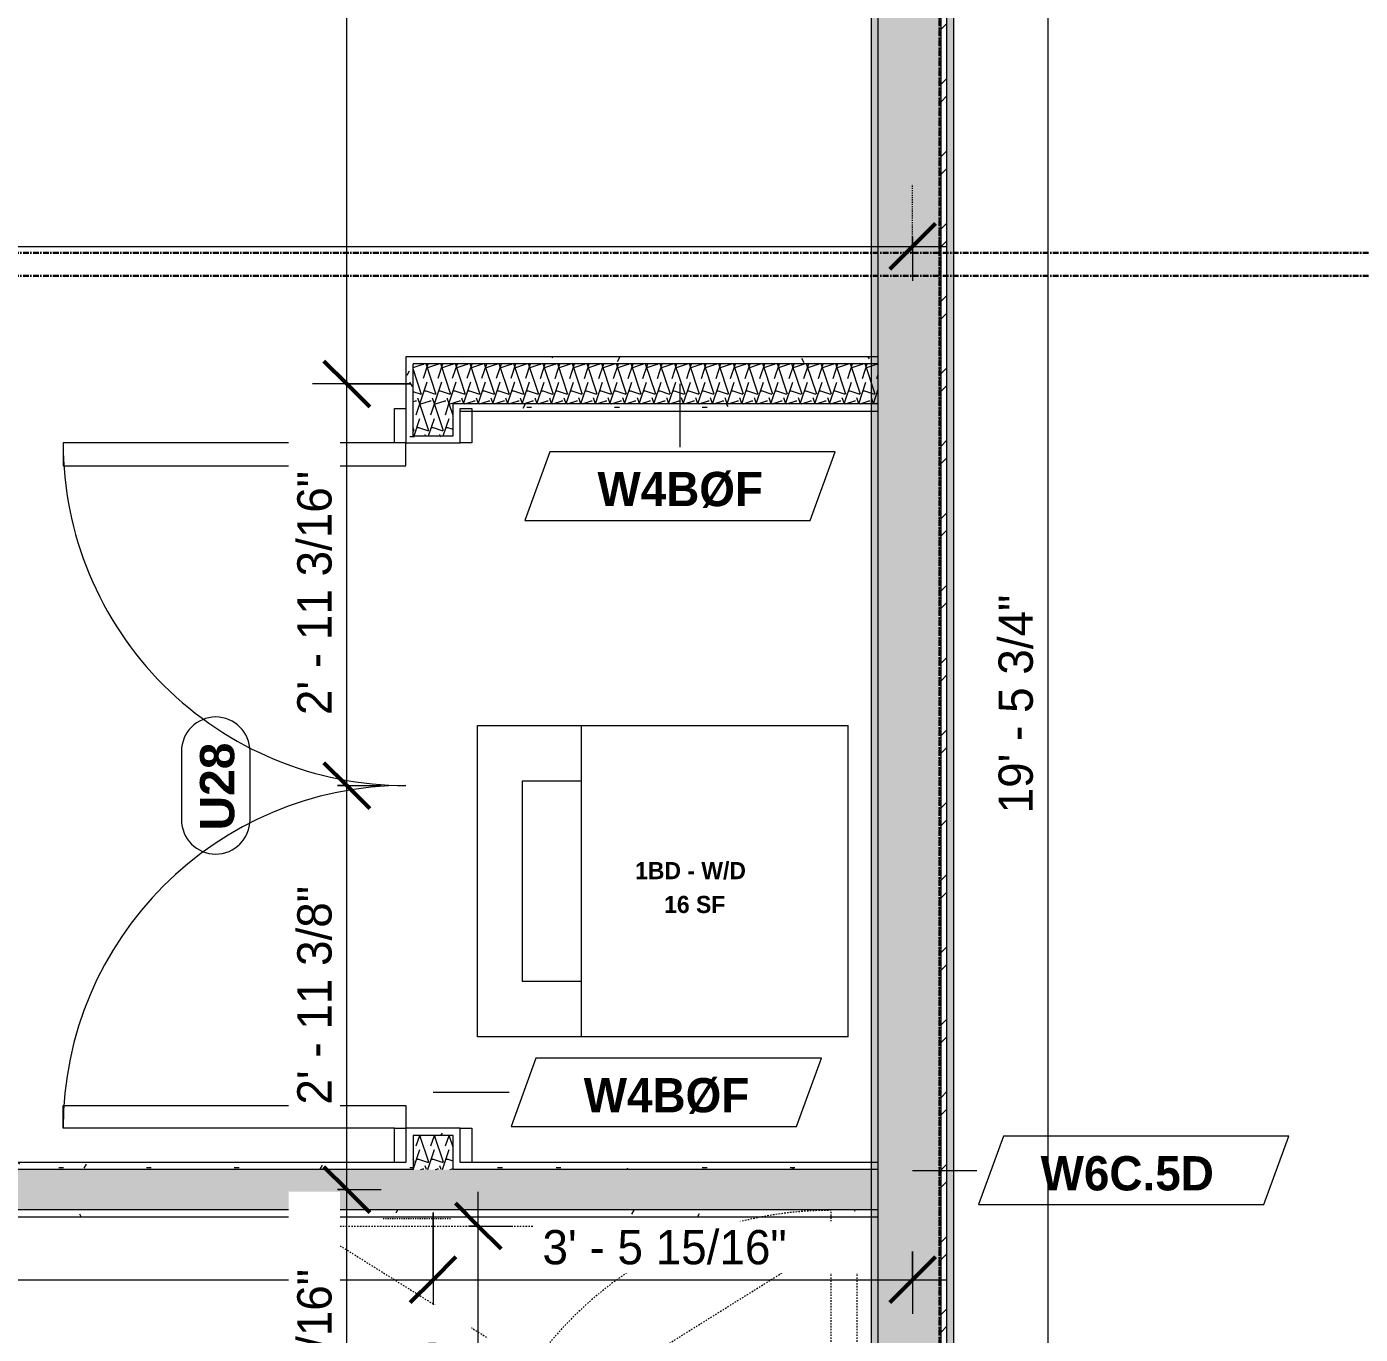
# Model space of a CAD drawing. Header units: inches. Extents: x -4058 to -1781, y 9814 to 12289.
# Drawn here: x -3561.2 to -3444.5, y 11190.5 to 11305 of the extents above; entities that cross this region are included whole.
import ezdxf

# ---------------------------------------------------------------- set-up
doc = ezdxf.new("R2010")
doc.units = ezdxf.units.IN
doc.header["$MEASUREMENT"] = 0
for name, pattern in [('Dash', [0.25, 0.125, -0.125]), ('Dash 3_32_', [0.1875, 0.09375, -0.09375]), ('Grid Line 1_2_', [0.875, 0.5, -0.125, 0.125, -0.125]), ('Grid Line 1_2__2_', [0.875, 0.5, -0.125, 0.125, -0.125])]:
    doc.linetypes.add(name, pattern=pattern)
for name, color, linetype, lineweight in [('0-1', 7, 'Continuous', 5), ('A-ANNO-DIMS', 211, 'Continuous', 9), ('A-ANNO-DIMS-32', 211, 'Continuous', 9), ('A-AREA-IDEN', 2, 'Continuous', 9), ('A-DETL-1', 90, 'Dash 3_32_', 9), ('A-DOOR-2', 31, 'Continuous', 9), ('A-DOOR-IDEN', 31, 'Continuous', 9), ('A-GENM', 5, 'Continuous', 9), ('A-GENM-2', 147, 'Dash', 9), ('A-WALL-1', 7, 'Continuous', 9), ('A-WALL-2', 113, 'Continuous', 9), ('A-WALL-IDEN', 211, 'Continuous', 9), ('A-WALL-PATT-1', 9, 'Continuous', 9), ('I-WALL-2', 7, 'Continuous', 9), ('P-SANR-FIXT', 6, 'Continuous', 9), ('P-SANR-FIXT-HDLN', 131, 'Dash', 9), ('S-GRID-1', 1, 'Grid Line 1_2_', 9), ('S-GRID-2', 1, 'Grid Line 1_2__2_', 30)]:
    doc.layers.add(name, color=color, linetype=linetype, lineweight=lineweight)
doc.styles.add('Arial_B', font='arialbd.ttf', dxfattribs={"height": 3})
doc.styles.add('Century Gothic', font='ufonts.com_century-gothic.ttf', dxfattribs={"height": 3})
doc.styles.add('Century Gothic_B', font='GOTHICB.TTF', dxfattribs={"height": 3})
doc.styles.add('Century Gothic_B_1', font='GOTHICB.TTF', dxfattribs={"height": 1.5})
doc.dimstyles.new('THE_DIMENSION_STRING_4', dxfattribs={"dimscale": 12, "dimtxt": 3.132505, "dimasz": 0.333333, "dimexe": 0.25, "dimexo": 0.166667, "dimgap": 0.041667, "dimtad": 1, "dimdec": 4, "dimrnd": 0.0625, "dimzin": 3, "dimdsep": 46, "dimlunit": 4, "dimtxsty": 'Century Gothic', "dimblk1": 'OBLIQUE', "dimblk2": 'OBLIQUE', "dimsah": 1, "dimcen": 0.09, "dimdle": 0.25, "dimazin": 0, "dimtfac": 1, "dimtdec": 4, "dimtix": 1, "dimtmove": 0, "dimatfit": 3, "dimfxl": 1, "dimtvp": 1, "dimtfill": 1, "dimfrac": 2, "dimtolj": 1, "dimtzin": 0, "dimarcsym": 2})
doc.dimstyles.new('THE_DIMENSION_STRING_5', dxfattribs={"dimscale": 12, "dimtxt": 3.132505, "dimasz": 0.333333, "dimexe": 0.25, "dimexo": 0.166667, "dimgap": 0.041667, "dimtad": 1, "dimdec": 4, "dimrnd": 0.0625, "dimzin": 3, "dimdsep": 46, "dimlunit": 4, "dimtxsty": 'Century Gothic', "dimblk1": 'OBLIQUE', "dimblk2": 'OBLIQUE', "dimsah": 1, "dimcen": 0.09, "dimdle": 0.25, "dimazin": 0, "dimtfac": 1, "dimtdec": 4, "dimtix": 1, "dimtmove": 0, "dimatfit": 3, "dimfxl": 1, "dimtvp": 1, "dimtfill": 1, "dimfrac": 2, "dimtolj": 1, "dimtzin": 0, "dimarcsym": 2})
doc.dimstyles.new('THE_DIMENSION_STRING_6', dxfattribs={"dimscale": 12, "dimtxt": 3.132505, "dimasz": 0.333333, "dimexe": 0.25, "dimexo": 0.166667, "dimgap": 0.041667, "dimtad": 1, "dimdec": 4, "dimrnd": 0.0625, "dimzin": 3, "dimdsep": 46, "dimlunit": 4, "dimtxsty": 'Century Gothic', "dimblk1": 'OBLIQUE', "dimblk2": 'OBLIQUE', "dimsah": 1, "dimcen": 0.09, "dimdle": 0.25, "dimazin": 0, "dimtfac": 1, "dimtdec": 4, "dimtix": 1, "dimtmove": 0, "dimatfit": 3, "dimfxl": 1, "dimtvp": 1, "dimtfill": 1, "dimfrac": 2, "dimtolj": 1, "dimtzin": 0, "dimarcsym": 2})
pattern_1 = [(0, (0, 0), (10.24, 2.56), [0.422, -7.258, 0.422, -7.258, -40.96]), (0, (0, 0), (10.24, 2.56), [-15.36, 0.422, -14.938, 0.422, -7.258, -17.92]), (0, (0, 0), (10.24, 2.56), [-38.4, 0.422, -4.698, 0.422, -12.378]), (120, (3.84, 1.28), (-7.33702503, 7.58810013), [0.422, -7.258, 0.422, -7.258, -40.96]), (120, (3.84, 1.28), (-7.33702503, 7.58810013), [-15.36, 0.422, -14.938, 0.422, -7.258, -17.92]), (120, (3.84, 1.28), (-7.33702503, 7.58810013), [-38.4, 0.422, -4.698, 0.422, -12.378]), (240, (5.12, 6.4), (-2.90297497, -10.14810013), [0.422, -7.258, 0.422, -7.258, -40.96]), (240, (5.12, 6.4), (-2.90297497, -10.14810013), [-15.36, 0.422, -14.938, 0.422, -7.258, -17.92]), (240, (5.12, 6.4), (-2.90297497, -10.14810013), [-38.4, 0.422, -4.698, 0.422, -12.378])]
pattern_2 = [(161.57, (0.16, 0.16), (-1.279773737, -0.000426766), [0, -9.107, 1.011, 0]), (18.43, (-0.16, 0.16), (-1.279773737, 0.000426766), [0, -9.107, 1.011, 0]), (108.43, (0.16, 0.16), (0.639452382, -3.199964008), [3.035, -7.083]), (71.57, (-0.16, 0.16), (0.639452382, 3.199964008), [3.035, -7.083])]

# ---------------------------------------------------------------- blocks, each defined once
blk = doc.blocks.new('CTR - 1st Phase - Shell_rvt-1-UNITS PLANS - 3RD FLOOR')
at = {"layer": 'S-GRID-1'}
for p, q in [((-3481.32, 9836.18), (-3481.32, 12273)), ((-1781.27, 11283.19), (-4041.78, 11283.19))]:
    blk.add_line(p, q, dxfattribs=at)
blk = doc.blocks.new('CTR - 1st Phase - Common Walls_rvt-1-UNITS PLANS - 3RD FLOOR')
at = {"layer": 'A-WALL-PATT-1'}
h = blk.add_hatch(dxfattribs=at)
h.set_pattern_fill('FP_63', color=256, style=0, pattern_type=2)
h.set_pattern_definition([(45, (0, 0), (-3.1678384, 3.1678384), []), (45, (0, 4.8), (-3.1678384, 3.1678384), [])])
h.paths.add_polyline_path([(-3480.67, 11023.73), (-3480.67, 11368.74), (-3481.17, 11368.74), (-3481.17, 11023.73)], flags=0)
h = blk.add_hatch(dxfattribs=at)
h.set_pattern_fill('FP_1', color=256, style=0, pattern_type=2)
h.set_pattern_definition(pattern_1)
h.paths.add_polyline_path([(-3480.05, 11023.1), (-3480.05, 11369.24), (-3480.67, 11369.24), (-3480.67, 11023.1)], flags=0)
h = blk.add_hatch(dxfattribs=at)
h.set_pattern_fill('FP_5', color=256, style=0, pattern_type=2)
h.set_pattern_definition(pattern_2)
h.paths.add_polyline_path([(-3481.17, 11031.48), (-3481.17, 11363.24), (-3486.67, 11363.24), (-3486.67, 11031.48)], flags=0)
h = blk.add_hatch(dxfattribs=at)
h.set_pattern_fill('FP_1', color=256, style=0, pattern_type=2)
h.set_pattern_definition(pattern_1)
h.paths.add_polyline_path([(-3486.67, 11032.1), (-3486.67, 11122.38), (-3487.3, 11122.38), (-3487.3, 11032.1)], flags=0)
h.paths.add_polyline_path([(-3486.67, 11130), (-3486.67, 11362.61), (-3487.3, 11362.61), (-3487.29, 11130)], flags=0)
at = {"layer": 'A-WALL-1'}
for p, q in [((-3486.67, 11130), (-3486.67, 11362.61)), ((-3481.17, 11032.1), (-3481.17, 11362.61)), ((-3480.67, 11032.1), (-3480.67, 11362.61))]:
    blk.add_line(p, q, dxfattribs=at)
at = {"layer": 'I-WALL-2'}
for p, q in [((-3487.3, 11362.61), (-3487.3, 11169.38)), ((-3480.05, 11032.1), (-3480.05, 11362.61))]:
    blk.add_line(p, q, dxfattribs=at)
blk = doc.blocks.new('CTR - 1st Phase - Structure_rvt-1-UNITS PLANS - 3RD FLOOR')
at = {"layer": 'S-GRID-2'}
for p, q in [((-3481.32, 9814.03), (-3481.32, 12247.5)), ((-1781.27, 11285.19), (-4041.78, 11285.19)), ((-1781.27, 11283.19), (-4041.78, 11283.19))]:
    blk.add_line(p, q, dxfattribs=at)
blk = doc.blocks.new('Stacked Washer and Dryer - 26_x25_ - Private-3627842-UNITS PLANS - 3RD FLOOR')
at = {"layer": 'P-SANR-FIXT'}
for p, q in [((0, 13.625), (32.4375, 13.625)), ((0, 13.625), (0, -13.625)), ((23.34375, -13.625), (23.34375, 13.625)), ((32.4375, 13.625), (32.4375, -13.625)), ((28.53125, 8.75), (23.34375, 8.75)), ((28.53125, -8.75), (28.53125, 8.75)), ((23.34375, -8.75), (28.53125, -8.75)), ((32.4375, -13.625), (0, -13.625))]:
    blk.add_line(p, q, dxfattribs=at)
blk = doc.blocks.new('ADA Clearances - 30_x48_-1721104-UNITS PLANS - 3RD FLOOR')
at = {"layer": 'A-GENM-2'}
for p, q in [((15, 24), (-15, -24)), ((-15, 24), (15, -24)), ((-15, 17.37), (-15, 24)), ((-15, 24), (15, 24)), ((15, 24), (15, -24)), ((-15, -24), (-15, 13)), ((15, -24), (-15, -24))]:
    blk.add_line(p, q, dxfattribs=at)
blk = doc.blocks.new('SWING - DOUBLE - FLUSH - SWING - DOUBLE - 5-0 x 6-8 - DUMMY-3700318-UNITS PLANS - 3RD FLOOR')
at = {"layer": 'A-DOOR-2'}
for p, q in [((-33, 2.375), (-33, 3.375)), ((-33, 3.375), (-30, 3.375)), ((-30, 2.375), (-33, 2.375)), ((-30, 3.375), (-30, 2.375)), ((30, 2.375), (30, 3.375)), ((30, 3.375), (33, 3.375)), ((33, 2.375), (30, 2.375)), ((33, 3.375), (33, 2.375)), ((-33, -2.375), (-30, -2.375)), ((-33, -3.375), (-33, -2.375)), ((-30, -3.375), (-33, -3.375)), ((-28, -2.375), (-30, -2.375)), ((-30, -2.375), (-30, -3.375)), ((-30, -3.375), (-30, -32.375)), ((-28, -32.375), (-28, -2.375)), ((28, -2.375), (30, -2.375)), ((28, -32.375), (28, -2.375)), ((30, -2.375), (33, -2.375)), ((30, -3.375), (30, -2.375)), ((30, -3.375), (30, -32.375)), ((33, -3.375), (30, -3.375)), ((33, -2.375), (33, -3.375)), ((-30, -32.375), (-28, -32.375)), ((30, -32.375), (28, -32.375))]:
    blk.add_line(p, q, dxfattribs=at)
for centre, start, end in [((-30, -2.375), 270, 0), ((30, -2.375), 180, 270)]:
    blk.add_arc(centre, 30, start, end, dxfattribs=at)
blk = doc.blocks.new('The Shower - The Shower-4051523-UNITS PLANS - 3RD FLOOR')
at = {"layer": 'P-SANR-FIXT'}
for p, q in [((0, 39.25), (0.12, 39.25)), ((0, 0.5), (0, 39.25)), ((1.25, 39.25), (0.12, 39.25)), ((0.12, 0.63), (0.12, 39.25)), ((1.25, 39.25), (37.25, 39.25)), ((1.25, 38.75), (1.25, 39.25)), ((1.25, 1.75), (1.25, 39.25)), ((37.25, 38.75), (1.25, 38.75)), ((37.25, 39.25), (37.25, 38.75)), ((38.38, 39.25), (37.25, 39.25)), ((37.25, 39.25), (37.25, 19.48)), ((38.38, 39.25), (38.5, 39.25)), ((38.38, 39.25), (38.38, 0.63)), ((38.5, 39.25), (38.5, 0.5)), ((1.62, 38.13), (1.62, 32.27)), ((36.88, 38.13), (1.62, 38.13)), ((36.75, 38), (1.75, 38)), ((1.75, 38), (1.75, 32.38)), ((36.75, 32.38), (36.75, 38)), ((36.88, 32.27), (36.88, 38.13)), ((1.75, 32.38), (36.75, 32.38)), ((2.2, 2.75), (2.2, 32.27)), ((36.3, 32.27), (2.2, 32.27)), ((36.3, 18.89), (36.3, 32.27)), ((36.3, 2.75), (36.3, 18.11)), ((37.25, 17.52), (37.25, 1.75)), ((1.28, 2.51), (1.3, 2.43)), ((2.25, 2.7), (36.25, 2.7)), ((37.2, 2.43), (37.22, 2.51)), ((37.25, 1.75), (1.25, 1.75)), ((1.37, 2.28), (1.38, 2.26)), ((1.4, 2.23), (1.42, 2.2)), ((1.51, 2.08), (1.58, 2.01)), ((1.7, 1.92), (1.73, 1.9)), ((1.93, 1.8), (2.01, 1.78)), ((2.25, 1.77), (36.25, 1.77)), ((36.25, 1.75), (36.25, 1.77)), ((36.49, 1.78), (36.57, 1.8)), ((36.77, 1.9), (36.8, 1.92)), ((36.92, 2.01), (36.99, 2.08)), ((37.08, 2.2), (37.1, 2.23)), ((37.12, 2.26), (37.13, 2.28)), ((38.5, 0.5), (0, 0.5)), ((38.38, 0.63), (0.12, 0.63))]:
    blk.add_line(p, q, dxfattribs=at)
for centre, radius, start, end in [((2.2, 35.56), 0.125, 0, 180), ((2.2, 35.56), 0.125, 180, 0), ((36.3, 35.56), 0.125, 0, 180), ((36.3, 35.56), 0.125, 180, 0), ((2.25, 2.75), 1, 180, 270), ((36.25, 2.75), 1, 270, 0)]:
    blk.add_arc(centre, radius, start, end, dxfattribs=at)
for centre, major_axis, start_param, end_param in [((2.2, 32.28), (-0.95, 0), 0, 1.570796), ((36.3, 32.28), (0.95, 0), 4.712389, 6.283185)]:
    blk.add_ellipse(centre, major_axis=major_axis, ratio=0.019505, start_param=start_param, end_param=end_param, dxfattribs=at)
for points, knots in [([(1.25, 2.77), (1.25, 2.77), (1.27, 2.76), (1.4, 2.76), (1.64, 2.75), (1.95, 2.75), (2.12, 2.75), (2.2, 2.75)], [-1, -1, -1, -1, -0.833333, -0.666667, -0.333333, -0.166667, 0, 0, 0, 0]), ([(1.25, 2.77), (1.25, 2.7), (1.26, 2.57), (1.34, 2.32), (1.53, 2.04), (1.8, 1.86), (2.06, 1.78), (2.19, 1.77), (2.25, 1.77)], [-1, -1, -1, -1, -0.874768, -0.749536, -0.499072, -0.248608, -0.123376, 0.001856, 0.001856, 0.001856, 0.001856]), ([(2.2, 2.75), (2.2, 2.74), (2.2, 2.74), (2.2, 2.73), (2.21, 2.72), (2.21, 2.72), (2.22, 2.71), (2.23, 2.71), (2.24, 2.7), (2.24, 2.7), (2.25, 2.7), (2.25, 2.7)], [-1, -1, -1, -1, -0.833333, -0.75, -0.666667, -0.583333, -0.416667, -0.291667, -0.208333, -0.083333, 0, 0, 0, 0]), ([(36.25, 1.77), (36.32, 1.77), (36.45, 1.78), (36.7, 1.86), (36.98, 2.04), (37.16, 2.32), (37.24, 2.57), (37.25, 2.7), (37.25, 2.77)], [-1, -1, -1, -1, -0.874768, -0.749536, -0.499072, -0.248608, -0.123376, 0.001856, 0.001856, 0.001856, 0.001856]), ([(36.25, 2.7), (36.26, 2.7), (36.26, 2.7), (36.27, 2.7), (36.28, 2.71), (36.28, 2.71), (36.29, 2.72), (36.29, 2.73), (36.3, 2.74), (36.3, 2.74), (36.3, 2.75), (36.3, 2.75)], [-1, -1, -1, -1, -0.833333, -0.75, -0.666667, -0.583333, -0.416667, -0.291667, -0.208333, -0.083333, 0, 0, 0, 0]), ([(36.25, 1.8), (36.25, 1.82), (36.25, 1.91), (36.25, 2.14), (36.25, 2.45), (36.25, 2.62), (36.25, 2.7)], [-0.8333333, -0.8333333, -0.8333333, -0.8333333, -0.6666667, -0.3333333, -0.1666667, 0, 0, 0, 0]), ([(37.19, 2.42), (37.18, 2.38), (37.16, 2.33), (37.13, 2.27), (37.12, 2.25)], [0.2167295, 0.2167295, 0.2167295, 0.2167295, 0.2857143, 0.332096, 0.332096, 0.332096, 0.332096]), ([(1.59, 2), (1.55, 2.04), (1.47, 2.12), (1.41, 2.21), (1.38, 2.25)], [0.4597287, 0.4597287, 0.4597287, 0.4597287, 0.5714286, 0.666048, 0.666048, 0.666048, 0.666048]), ([(2.25, 1.75), (2.17, 1.75), (2.03, 1.77), (1.86, 1.82), (1.77, 1.87), (1.75, 1.88)], [0, 0, 0, 0, 0.1428571, 0.2857143, 0.332096, 0.332096, 0.332096, 0.332096]), ([(36.75, 1.88), (36.7, 1.85), (36.59, 1.8), (36.42, 1.76), (36.31, 1.75), (36.25, 1.75)], [0.6665409, 0.6665409, 0.6665409, 0.6665409, 0.7857143, 0.8928571, 1, 1, 1, 1]), ([(37.01, 2.11), (36.97, 2.05), (36.89, 1.97), (36.79, 1.91), (36.75, 1.88)], [0.4462442, 0.4462442, 0.4462442, 0.4462442, 0.5714286, 0.666048, 0.666048, 0.666048, 0.666048])]:
    blk.add_open_spline(points, degree=3, knots=knots, dxfattribs=at)
for points in [[(1.25, 2.71), (1.25, 2.72), (1.25, 2.74), (1.25, 2.75)], [(37.25, 2.75), (37.25, 2.72), (37.25, 2.7), (37.25, 2.67)], [(1.38, 2.25), (1.37, 2.27), (1.36, 2.3), (1.35, 2.32)], [(1.75, 1.88), (1.71, 1.91), (1.67, 1.94), (1.63, 1.97)], [(37.12, 2.25), (37.09, 2.21), (37.07, 2.18), (37.05, 2.15)]]:
    blk.add_open_spline(points, degree=3, dxfattribs=at)
at = {"layer": 'P-SANR-FIXT-HDLN'}
blk.add_line((35, 39.25), (35, 71.25), dxfattribs=at)
blk.add_arc((35, 39.25), 32, 90, 180, dxfattribs=at)
blk = doc.blocks.new('Wall Tag - Arch Wall-3956453-UNITS PLANS - 3RD FLOOR')
at = {"layer": 'A-WALL-IDEN'}
for p, q in [((-0.3561, 0.0937), (-0.4244, -0.0937)), ((0.4244, 0.0937), (-0.3561, 0.0937)), ((0.3561, -0.0937), (0.4244, 0.0937)), ((-0.4244, -0.0937), (0.3561, -0.0937))]:
    blk.add_line(p, q, dxfattribs=at)
blk = doc.blocks.new('DIMBLOCK824-UNITS PLANS - 3RD FLOOR')
at = {"layer": 'A-ANNO-DIMS-32'}
for p, q in [((-3657.67, 11279.19), (-3657.67, 11288.76)), ((-3483.67, 11286.59), (-3483.67, 11282.76)), ((-3483.67, 11285.76), (-3483.67, 11286.59)), ((-3657.67, 11285.76), (-3480.67, 11285.76)), ((-3657.67, 11285.76), (-3657.67, 11279.19))]:
    blk.add_line(p, q, dxfattribs=at)
at = {"layer": 'A-ANNO-DIMS-32', "lineweight": 50}
for p, q in [((-3657.67, 11285.76), (-3655.67, 11287.76)), ((-3483.67, 11285.76), (-3481.67, 11287.76)), ((-3657.67, 11285.76), (-3659.67, 11283.76)), ((-3483.67, 11285.76), (-3485.67, 11283.76))]:
    blk.add_line(p, q, dxfattribs=at)
at = {"layer": 'A-ANNO-DIMS-32', "color": 0, "insert": (-3577.09, 11290.11), "char_height": 3, "width": 15.394, "attachment_point": 1, "line_spacing_factor": 0.984502, "style": 'Century Gothic', "bg_fill": 3, "box_fill_scale": 1.25, "bg_fill_color": 256, "bg_fill_true_color": 13158600, "bg_fill_transparency": 0}
blk.add_mtext('14\' - 6"', dxfattribs=at)
blk = doc.blocks.new('_Oblique')
at = {"color": 0, "linetype": 'ByBlock', "lineweight": -2}
blk.add_line((-0.5, -0.5), (0.5, 0.5), dxfattribs=at)
blk = doc.blocks.new('DIMBLOCK831-UNITS PLANS - 3RD FLOOR')
at = {"layer": 'A-ANNO-DIMS-32'}
for p, q in [((-3525.63, 11201.19), (-3525.63, 11192.3)), ((-3525.63, 11195.3), (-3525.63, 11201.19)), ((-3657.67, 11196.13), (-3657.67, 11192.3)), ((-3657.67, 11195.3), (-3657.67, 11196.13)), ((-3657.67, 11195.3), (-3525.63, 11195.3))]:
    blk.add_line(p, q, dxfattribs=at)
at = {"layer": 'A-ANNO-DIMS-32', "lineweight": 50}
for p, q in [((-3657.67, 11195.3), (-3655.67, 11197.3)), ((-3525.63, 11195.3), (-3523.63, 11197.3)), ((-3657.67, 11195.3), (-3659.67, 11193.3)), ((-3525.63, 11195.3), (-3527.63, 11193.3))]:
    blk.add_line(p, q, dxfattribs=at)
at = {"layer": 'A-ANNO-DIMS-32', "color": 0, "insert": (-3603.06, 11199.65), "char_height": 3, "width": 27.387, "attachment_point": 1, "line_spacing_factor": 0.984502, "style": 'Century Gothic', "bg_fill": 3, "box_fill_scale": 1.25, "bg_fill_color": 256, "bg_fill_true_color": 13158600, "bg_fill_transparency": 0}
blk.add_mtext('11\' - 0 1/16"', dxfattribs=at)
blk = doc.blocks.new('DIMBLOCK832-UNITS PLANS - 3RD FLOOR')
at = {"layer": 'A-ANNO-DIMS-32'}
for p, q in [((-3525.63, 11201.19), (-3525.63, 11192.3)), ((-3525.63, 11195.3), (-3525.63, 11201.19)), ((-3483.67, 11197.76), (-3483.67, 11192.3)), ((-3483.67, 11195.3), (-3483.67, 11197.76)), ((-3525.63, 11195.3), (-3480.67, 11195.3))]:
    blk.add_line(p, q, dxfattribs=at)
at = {"layer": 'A-ANNO-DIMS-32', "lineweight": 50}
for p, q in [((-3525.63, 11195.3), (-3523.63, 11197.3)), ((-3483.67, 11195.3), (-3481.67, 11197.3)), ((-3525.63, 11195.3), (-3527.63, 11193.3)), ((-3483.67, 11195.3), (-3485.67, 11193.3))]:
    blk.add_line(p, q, dxfattribs=at)
at = {"layer": 'A-ANNO-DIMS-32', "color": 0, "insert": (-3516.06, 11199.65), "char_height": 3, "width": 27.387, "attachment_point": 1, "line_spacing_factor": 0.984502, "style": 'Century Gothic', "bg_fill": 3, "box_fill_scale": 1.25, "bg_fill_color": 256, "bg_fill_true_color": 13158600, "bg_fill_transparency": 0}
blk.add_mtext('3\' - 5 15/16"', dxfattribs=at)
blk = doc.blocks.new('DIMBLOCK833-UNITS PLANS - 3RD FLOOR')
at = {"layer": 'A-ANNO-DIMS-32'}
for p, q in [((-3533.18, 11166.38), (-3533.18, 11206.19)), ((-3534, 11203.19), (-3530.18, 11203.19)), ((-3533.18, 11203.19), (-3534, 11203.19)), ((-3523.72, 11169.38), (-3536.18, 11169.38)), ((-3533.18, 11169.38), (-3523.72, 11169.38))]:
    blk.add_line(p, q, dxfattribs=at)
at = {"layer": 'A-ANNO-DIMS-32', "lineweight": 50}
for p, q in [((-3533.18, 11203.19), (-3535.18, 11205.19)), ((-3533.18, 11203.19), (-3531.18, 11201.19)), ((-3533.18, 11169.38), (-3535.18, 11171.38)), ((-3533.18, 11169.38), (-3531.18, 11167.38))]:
    blk.add_line(p, q, dxfattribs=at)
at = {"layer": 'A-ANNO-DIMS-32', "color": 0, "insert": (-3537.52, 11174.87), "char_height": 3, "width": 27.387, "attachment_point": 1, "rotation": 90, "line_spacing_factor": 0.984502, "style": 'Century Gothic', "bg_fill": 3, "box_fill_scale": 1.25, "bg_fill_color": 256, "bg_fill_true_color": 13158600, "bg_fill_transparency": 0}
blk.add_mtext('2\' - 9 13/16"', dxfattribs=at)
blk = doc.blocks.new('DIMBLOCK834-UNITS PLANS - 3RD FLOOR')
at = {"layer": 'A-ANNO-DIMS-32', "lineweight": 50}
for p, q in [((-3533.18, 11238.56), (-3535.18, 11240.56)), ((-3533.18, 11238.56), (-3531.18, 11236.56)), ((-3533.18, 11203.19), (-3535.18, 11205.19)), ((-3533.18, 11203.19), (-3531.18, 11201.19))]:
    blk.add_line(p, q, dxfattribs=at)
at = {"layer": 'A-ANNO-DIMS-32'}
for p, q in [((-3534, 11238.56), (-3530.18, 11238.56)), ((-3533.18, 11238.56), (-3534, 11238.56)), ((-3533.18, 11200.19), (-3533.18, 11238.56)), ((-3534, 11203.19), (-3530.18, 11203.19)), ((-3533.18, 11203.19), (-3534, 11203.19))]:
    blk.add_line(p, q, dxfattribs=at)
at = {"layer": 'A-ANNO-DIMS-32', "color": 0, "insert": (-3537.52, 11210.63), "char_height": 3, "width": 24.5827, "attachment_point": 1, "rotation": 90, "line_spacing_factor": 0.984502, "style": 'Century Gothic', "bg_fill": 3, "box_fill_scale": 1.25, "bg_fill_color": 256, "bg_fill_true_color": 13158600, "bg_fill_transparency": 0}
blk.add_mtext('2\' - 11 3/8"', dxfattribs=at)
blk = doc.blocks.new('DIMBLOCK835-UNITS PLANS - 3RD FLOOR')
at = {"layer": 'A-ANNO-DIMS-32', "lineweight": 50}
for p, q in [((-3533.18, 11273.72), (-3535.18, 11275.72)), ((-3533.18, 11273.72), (-3531.18, 11271.72)), ((-3533.18, 11238.56), (-3535.18, 11240.56)), ((-3533.18, 11238.56), (-3531.18, 11236.56))]:
    blk.add_line(p, q, dxfattribs=at)
at = {"layer": 'A-ANNO-DIMS-32'}
for p, q in [((-3527.63, 11273.72), (-3536.18, 11273.72)), ((-3533.18, 11238.56), (-3533.18, 11273.72)), ((-3533.18, 11273.72), (-3527.63, 11273.72)), ((-3534, 11238.56), (-3530.18, 11238.56)), ((-3533.18, 11238.56), (-3534, 11238.56))]:
    blk.add_line(p, q, dxfattribs=at)
at = {"layer": 'A-ANNO-DIMS-32', "color": 0, "insert": (-3537.52, 11244.73), "char_height": 3, "width": 27.387, "attachment_point": 1, "rotation": 90, "line_spacing_factor": 0.984502, "style": 'Century Gothic', "bg_fill": 3, "box_fill_scale": 1.25, "bg_fill_color": 256, "bg_fill_true_color": 13158600, "bg_fill_transparency": 0}
blk.add_mtext('2\' - 11 3/16"', dxfattribs=at)
blk = doc.blocks.new('DIMBLOCK836-UNITS PLANS - 3RD FLOOR')
at = {"layer": 'A-ANNO-DIMS-32', "lineweight": 50}
for p, q in [((-3533.18, 11363.24), (-3535.18, 11365.24)), ((-3533.18, 11363.24), (-3531.18, 11361.24)), ((-3533.18, 11273.72), (-3535.18, 11275.72)), ((-3533.18, 11273.72), (-3531.18, 11271.72))]:
    blk.add_line(p, q, dxfattribs=at)
at = {"layer": 'A-ANNO-DIMS-32'}
for p, q in [((-3533.18, 11273.72), (-3533.18, 11366.24)), ((-3558.51, 11363.24), (-3530.18, 11363.24)), ((-3533.18, 11363.24), (-3558.51, 11363.24)), ((-3527.63, 11273.72), (-3536.18, 11273.72)), ((-3533.18, 11273.72), (-3527.63, 11273.72))]:
    blk.add_line(p, q, dxfattribs=at)
at = {"layer": 'A-ANNO-DIMS-32', "color": 0, "insert": (-3537.52, 11309.41), "char_height": 3, "width": 21.7784, "attachment_point": 1, "rotation": 90, "line_spacing_factor": 0.984502, "style": 'Century Gothic', "bg_fill": 3, "box_fill_scale": 1.25, "bg_fill_color": 256, "bg_fill_true_color": 13158600, "bg_fill_transparency": 0}
blk.add_mtext('7\' - 5 1/2"', dxfattribs=at)
blk = doc.blocks.new('Door Tag - Type Mark-2601225-UNITS PLANS - 3RD FLOOR')
at = {"layer": 'A-DOOR-IDEN'}
for p, q in [((0.09375, 0.09375), (-0.09375, 0.09375)), ((-0.09375, -0.09375), (0.09375, -0.09375))]:
    blk.add_line(p, q, dxfattribs=at)
for centre, start, end in [((-0.09375, 0), 90, 270), ((0.09375, 0), 270, 90)]:
    blk.add_arc(centre, 0.09375, start, end, dxfattribs=at)
blk = doc.blocks.new('DIMBLOCK1110-UNITS PLANS - 3RD FLOOR')
at = {"layer": 'A-ANNO-DIMS-32', "lineweight": 50}
for p, q in [((-3471.8, 11363.24), (-3473.8, 11365.24)), ((-3471.8, 11363.24), (-3469.8, 11361.24)), ((-3471.8, 11129.5), (-3473.8, 11131.5)), ((-3471.8, 11129.5), (-3469.8, 11127.5))]:
    blk.add_line(p, q, dxfattribs=at)
at = {"layer": 'A-ANNO-DIMS-32'}
for p, q in [((-3481.67, 11363.24), (-3468.8, 11363.24)), ((-3471.8, 11363.24), (-3481.67, 11363.24)), ((-3471.8, 11129.5), (-3471.8, 11363.24)), ((-3481.67, 11129.5), (-3468.8, 11129.5)), ((-3471.8, 11129.5), (-3481.67, 11129.5))]:
    blk.add_line(p, q, dxfattribs=at)
at = {"layer": 'A-ANNO-DIMS-32', "color": 0, "insert": (-3476.15, 11236.13), "char_height": 3, "width": 24.5827, "attachment_point": 1, "rotation": 90, "line_spacing_factor": 0.984502, "style": 'Century Gothic', "bg_fill": 3, "box_fill_scale": 1.25, "bg_fill_color": 256, "bg_fill_true_color": 13158600, "bg_fill_transparency": 0}
blk.add_mtext('19\' - 5 3/4"', dxfattribs=at)
blk = doc.blocks.new('DIMBLOCK1381-UNITS PLANS - 3RD FLOOR')
at = {"layer": 'A-ANNO-DIMS-32'}
for p, q in [((-3521.68, 11167), (-3521.68, 11203)), ((-3522.51, 11200), (-3518.68, 11200)), ((-3521.68, 11200), (-3522.51, 11200)), ((-3522.51, 11170), (-3518.68, 11170)), ((-3521.68, 11170), (-3522.51, 11170))]:
    blk.add_line(p, q, dxfattribs=at)
at = {"layer": 'A-ANNO-DIMS-32', "lineweight": 50}
for p, q in [((-3521.68, 11200), (-3523.68, 11202)), ((-3521.68, 11200), (-3519.68, 11198)), ((-3521.68, 11170), (-3523.68, 11172)), ((-3521.68, 11170), (-3519.68, 11168))]:
    blk.add_line(p, q, dxfattribs=at)
at = {"layer": 'A-ANNO-DIMS-32', "color": 0, "char_height": 3, "attachment_point": 1, "rotation": 90, "line_spacing_factor": 0.984502, "style": 'Century Gothic', "bg_fill": 3, "box_fill_scale": 1.25, "bg_fill_color": 256, "bg_fill_true_color": 13158600, "bg_fill_transparency": 0}
for s, insert, width in [('2\' - 6"', (-3526.03, 11179.76), 12.5897), ('MIN.', (-3520.11, 11180.48), 10.8594)]:
    blk.add_mtext(s, dxfattribs=dict(at, insert=insert, width=width))

msp = doc.modelspace()

# ---------------------------------------------------------------- hatches: boundary and pattern name
at = {"layer": 'A-WALL-PATT-1'}
h = msp.add_hatch(dxfattribs=at)
h.set_pattern_fill('FP_1', color=256, style=0, pattern_type=2)
h.set_pattern_definition(pattern_1)
h.paths.add_polyline_path([(-3486.67374, 11275.47232), (-3486.67374, 11276.09732), (-3528.00502, 11276.09732), (-3528.00502, 11275.47232), (-3527.38002, 11275.47232)], flags=0)
h = msp.add_hatch(dxfattribs=at)
h.set_pattern_fill('FP_1', color=256, style=0, pattern_type=2)
h.set_pattern_definition(pattern_1)
h.paths.add_polyline_path([(-3527.38002, 11205.5644), (-3527.38002, 11207.9394), (-3525.63002, 11207.9394), (-3525.63002, 11208.5644), (-3528.00502, 11208.5644), (-3528.00502, 11205.5644)], flags=0)
h.paths.add_polyline_path([(-3528.00502, 11268.5644), (-3525.63002, 11268.5644), (-3525.63002, 11269.1894), (-3527.38002, 11269.1894), (-3527.38002, 11275.47232), (-3528.00502, 11275.47232), (-3528.00502, 11271.34732)], flags=0)
h = msp.add_hatch(dxfattribs=at)
h.set_pattern_fill('FP_5', color=256, style=0, pattern_type=2)
h.set_pattern_definition(pattern_2)
h.paths.add_polyline_path([(-3486.67374, 11271.97232), (-3486.67374, 11275.47232), (-3527.38002, 11275.47232), (-3527.38002, 11271.97232), (-3523.88002, 11271.97232)], flags=0)
h = msp.add_hatch(dxfattribs=at)
h.set_pattern_fill('FP_5', color=256, style=0, pattern_type=2)
h.set_pattern_definition(pattern_2)
h.paths.add_polyline_path([(-3527.38002, 11204.9394), (-3523.88002, 11204.9394), (-3523.88002, 11207.9394), (-3527.38002, 11207.9394), (-3527.38002, 11205.5644)], flags=0)
h.paths.add_polyline_path([(-3525.63002, 11269.1894), (-3523.88002, 11269.1894), (-3523.88002, 11271.97232), (-3527.38002, 11271.97232), (-3527.38002, 11269.1894)], flags=0)
h = msp.add_hatch(dxfattribs=at)
h.set_pattern_fill('FP_1', color=256, style=0, pattern_type=2)
h.set_pattern_definition(pattern_1)
h.paths.add_polyline_path([(-3486.67374, 11271.34732), (-3486.67374, 11271.97232), (-3523.88002, 11271.97232), (-3523.88002, 11271.34732), (-3523.25502, 11271.34732)], flags=0)
h = msp.add_hatch(dxfattribs=at)
h.set_pattern_fill('FP_1', color=256, style=0, pattern_type=2)
h.set_pattern_definition(pattern_1)
h.paths.add_polyline_path([(-3523.88002, 11205.5644), (-3523.25502, 11205.5644), (-3523.25502, 11208.5644), (-3525.63002, 11208.5644), (-3525.63002, 11207.9394), (-3523.88002, 11207.9394)], flags=0)
h.paths.add_polyline_path([(-3525.63002, 11268.5644), (-3523.25502, 11268.5644), (-3523.25502, 11271.34732), (-3523.88002, 11271.34732), (-3523.88002, 11269.1894), (-3525.63002, 11269.1894)], flags=0)
h = msp.add_hatch(dxfattribs=at)
h.set_pattern_fill('FP_1', color=256, style=0, pattern_type=2)
h.set_pattern_definition(pattern_1)
h.paths.add_polyline_path([(-3617.67374, 11203.1894), (-3617.67374, 11204.9394), (-3527.38002, 11204.9394), (-3527.38002, 11205.5644), (-3618.29874, 11205.5644), (-3618.29874, 11203.1894)], flags=0)
h.paths.add_polyline_path([(-3652.92374, 11203.1894), (-3652.29874, 11203.1894), (-3652.29874, 11205.5644), (-3655.29874, 11205.5644), (-3655.29874, 11204.9394), (-3652.92374, 11204.9394)], flags=0)
h.paths.add_polyline_path([(-3486.67374, 11204.9394), (-3486.67374, 11205.5644), (-3523.88002, 11205.5644), (-3523.88002, 11204.9394)], flags=0)
h = msp.add_hatch(dxfattribs=at)
h.set_pattern_fill('FP_5', color=256, style=0, pattern_type=2)
h.set_pattern_definition(pattern_2)
h.paths.add_polyline_path([(-3617.67374, 11201.4394), (-3486.67374, 11201.4394), (-3486.67374, 11204.9394), (-3617.67374, 11204.9394), (-3617.67374, 11203.1894)], flags=0)
h.paths.add_polyline_path([(-3652.92374, 11201.4394), (-3652.92374, 11204.9394), (-3655.92374, 11204.9394), (-3655.92374, 11201.4394), (-3655.29874, 11201.4394)], flags=0)
h = msp.add_hatch(dxfattribs=at)
h.set_pattern_fill('FP_1', color=256, style=0, pattern_type=2)
h.set_pattern_definition(pattern_1)
h.paths.add_polyline_path([(-3655.29874, 11200.8144), (-3652.29874, 11200.8144), (-3652.29874, 11203.1894), (-3652.92374, 11203.1894), (-3652.92374, 11201.4394), (-3655.29874, 11201.4394)], flags=0)
h.paths.add_polyline_path([(-3486.67374, 11200.8144), (-3486.67374, 11201.4394), (-3617.67374, 11201.4394), (-3617.67374, 11203.1894), (-3618.29874, 11203.1894), (-3618.29874, 11200.8144), (-3597.78456, 11200.8144)], flags=0)

# ---------------------------------------------------------------- linework, layer by layer
at = {"layer": 'A-DETL-1'}
for p, q in [((-3483.67374, 11285.1894), (-3483.67374, 11291.1894)), ((-3524.11124, 11200.6269), (-3530.11124, 11200.6269))]:
    msp.add_line(p, q, dxfattribs=at)
at = {"layer": 'A-WALL-2'}
for p, q in [((-3486.67374, 11276.09732), (-3528.00502, 11276.09732)), ((-3528.00502, 11276.09732), (-3528.00502, 11268.5644)), ((-3486.67374, 11275.47232), (-3527.38002, 11275.47232)), ((-3527.38002, 11269.1894), (-3527.38002, 11275.47232)), ((-3486.67374, 11271.34732), (-3486.67374, 11276.09732)), ((-3486.67374, 11271.97232), (-3523.88002, 11271.97232)), ((-3523.88002, 11269.1894), (-3523.88002, 11271.97232)), ((-3523.25502, 11271.34732), (-3486.67374, 11271.34732)), ((-3523.25502, 11268.5644), (-3523.25502, 11271.34732)), ((-3528.00502, 11268.5644), (-3523.25502, 11268.5644)), ((-3527.38002, 11269.1894), (-3523.88002, 11269.1894)), ((-3523.25502, 11208.5644), (-3528.00502, 11208.5644)), ((-3528.00502, 11208.5644), (-3528.00502, 11205.5644)), ((-3527.38002, 11207.9394), (-3527.38002, 11204.9394)), ((-3523.88002, 11207.9394), (-3527.38002, 11207.9394)), ((-3523.88002, 11204.9394), (-3523.88002, 11207.9394)), ((-3523.25502, 11205.5644), (-3523.25502, 11208.5644)), ((-3528.00502, 11205.5644), (-3618.29874, 11205.5644)), ((-3486.67374, 11205.5644), (-3523.25502, 11205.5644)), ((-3486.67374, 11200.8144), (-3486.67374, 11205.5644)), ((-3527.38002, 11204.9394), (-3617.67374, 11204.9394)), ((-3486.67374, 11204.9394), (-3523.88002, 11204.9394)), ((-3618.29874, 11200.8144), (-3486.67374, 11200.8144)), ((-3617.67374, 11201.4394), (-3486.67374, 11201.4394))]:
    msp.add_line(p, q, dxfattribs=at)
at = {"layer": 'A-WALL-IDEN'}
for p, q in [((-3504.03192, 11273.72232), (-3504.03192, 11268.19133)), ((-3525.63002, 11211.70712), (-3518.96561, 11211.70712)), ((-3483.67374, 11204.87108), (-3478.0606, 11204.87108))]:
    msp.add_line(p, q, dxfattribs=at)

# ---------------------------------------------------------------- block references
at = {"layer": '0-1'}
for name in ['CTR - 1st Phase - Shell_rvt-1-UNITS PLANS - 3RD FLOOR', 'CTR - 1st Phase - Structure_rvt-1-UNITS PLANS - 3RD FLOOR', 'CTR - 1st Phase - Common Walls_rvt-1-UNITS PLANS - 3RD FLOOR']:
    msp.add_blockref(name, (0, 0), dxfattribs=at)
at = {"layer": 'A-DOOR-2', "rotation": 270}
msp.add_blockref('SWING - DOUBLE - FLUSH - SWING - DOUBLE - 5-0 x 6-8 - DUMMY-3700318-UNITS PLANS - 3RD FLOOR', (-3525.63002, 11238.5644), dxfattribs=at)
at = {"layer": 'A-DOOR-IDEN', "xscale": 31.99999999999999, "yscale": 31.99999999999999, "zscale": 31.99999999999999, "rotation": 89.99999999999991}
msp.add_blockref('Door Tag - Type Mark-2601225-UNITS PLANS - 3RD FLOOR', (-3544.65311, 11238.5644), dxfattribs=at)
at = {"layer": 'A-GENM', "rotation": 90.00000000009919}
msp.add_blockref('ADA Clearances - 30_x48_-1721104-UNITS PLANS - 3RD FLOOR', (-3512.53694, 11185.0019), dxfattribs=at)
at = {"layer": 'A-WALL-IDEN', "xscale": 31.99999999999999, "yscale": 31.99999999999999, "zscale": 31.99999999999999}
for p in [(-3504.03192, 11264.77331), (-3505.23391, 11211.70712), (-3464.3289, 11204.87108)]:
    msp.add_blockref('Wall Tag - Arch Wall-3956453-UNITS PLANS - 3RD FLOOR', p, dxfattribs=at)
at = {"layer": 'P-SANR-FIXT', "rotation": 180}
msp.add_blockref('Stacked Washer and Dryer - 26_x25_ - Private-3627842-UNITS PLANS - 3RD FLOOR', (-3489.31752, 11230.1894), dxfattribs=at)
at = {"layer": 'P-SANR-FIXT'}
msp.add_blockref('The Shower - The Shower-4051523-UNITS PLANS - 3RD FLOOR', (-3525.78694, 11130.1269), dxfattribs=at)

# ---------------------------------------------------------------- texts
at = {"layer": 'A-AREA-IDEN', "char_height": 1.5, "attachment_point": 1, "style": 'Century Gothic_B_1'}
for s, insert, width in [('1BD - W/D', (-3507.95158, 11231.86473), 11.918), ('16 SF', (-3505.413, 11228.90303), 5.757)]:
    msp.add_mtext(s, dxfattribs=dict(at, insert=insert, width=width))
at = {"layer": 'A-DOOR-IDEN', "insert": (-3546.03296, 11234.63251), "char_height": 3, "width": 9.393, "attachment_point": 1, "rotation": 90, "style": 'Arial_B'}
msp.add_mtext('U28', dxfattribs=at)
at = {"layer": 'A-WALL-IDEN', "char_height": 3, "attachment_point": 1, "style": 'Century Gothic_B'}
for s, insert, width in [('W4BØF', (-3511.24784, 11266.02085), 17.372), ('W4BØF', (-3512.44983, 11212.95465), 17.372), ('W6C.5D', (-3472.4645, 11206.11862), 19.594)]:
    msp.add_mtext(s, dxfattribs=dict(at, insert=insert, width=width))

# ---------------------------------------------------------------- next in the draw order: dimensions: what is measured, and where the dimension line sits
at = {"layer": 'A-ANNO-DIMS'}
for base, p1, p2, override, picture, middle in [((-3483.67374, 11285.75997), (-3657.67374, 11277.1894), (-3483.67374, 11288.58839), {"dimpost": '<>', "dimfxl": 174.372983}, 'DIMBLOCK824-UNITS PLANS - 3RD FLOOR', (-3570.67374, 11287.83543)), ((-3525.63002, 11195.30195), (-3657.67374, 11198.13038), (-3525.63002, 11203.1894), {"dimpost": '<>', "dimfxl": 132.140594}, 'DIMBLOCK831-UNITS PLANS - 3RD FLOOR', (-3591.65188, 11197.54362))]:
    dim = msp.add_linear_dim(base=base, p1=p1, p2=p2, dimstyle='THE_DIMENSION_STRING_4', override=override, dxfattribs=at)
    dim.commit()
    dim.dimension.update_dxf_attribs({"geometry": picture, "text_midpoint": middle})

# ---------------------------------------------------------------- next in the draw order: dimensions: what is measured, and where the dimension line sits
dim = msp.add_linear_dim(base=(-3483.67374, 11195.30195), p1=(-3525.63002, 11203.1894), p2=(-3483.67374, 11199.75538), dimstyle='THE_DIMENSION_STRING_4', override={"dimpost": '<>', "dimfxl": 42.096583}, dxfattribs=at)
dim.commit()
dim.dimension.update_dxf_attribs({"geometry": 'DIMBLOCK832-UNITS PLANS - 3RD FLOOR', "text_midpoint": (-3504.65188, 11197.54362)})

# ---------------------------------------------------------------- next in the draw order: dimensions: what is measured, and where the dimension line sits
for base, p1, p2, dimstyle, override, picture, middle in [((-3471.80166, 11363.2394), (-3483.67374, 11129.5019), (-3483.67374, 11363.2394), 'THE_DIMENSION_STRING_5', {"dimpost": '<>', "dimfxl": 233.7375}, 'DIMBLOCK1110-UNITS PLANS - 3RD FLOOR', (-3474.04334, 11246.37065)), ((-3533.17507, 11203.1894), (-3521.72444, 11169.3769), (-3536.0035, 11203.1894), 'THE_DIMENSION_STRING_4', {"dimpost": '<>', "dimfxl": 36.703906}, 'DIMBLOCK833-UNITS PLANS - 3RD FLOOR', (-3535.41674, 11186.28315))]:
    dim = msp.add_linear_dim(base=base, p1=p1, p2=p2, angle=90, dimstyle=dimstyle, override=override, dxfattribs=at)
    dim.commit()
    dim.dimension.update_dxf_attribs({"geometry": picture, "text_midpoint": middle})

# ---------------------------------------------------------------- next in the draw order: dimensions: what is measured, and where the dimension line sits
dim = msp.add_linear_dim(base=(-3533.17507, 11238.5644), p1=(-3536.0035, 11203.1894), p2=(-3536.0035, 11238.5644), angle=90, dimstyle='THE_DIMENSION_STRING_4', override={"dimpost": '<>', "dimfxl": 35.375}, dxfattribs=at)
dim.commit()
dim.dimension.update_dxf_attribs({"geometry": 'DIMBLOCK834-UNITS PLANS - 3RD FLOOR', "text_midpoint": (-3535.41674, 11220.8769)})
dim = msp.add_linear_dim(base=(-3521.68321, 11200.0019), p1=(-3524.51164, 11170.0019), p2=(-3524.51164, 11200.0019), angle=90, text='<>\\XMIN.', dimstyle='THE_DIMENSION_STRING_6', override={"dimpost": '<>', "dimfxl": 30}, dxfattribs=at)
dim.commit()
dim.dimension.update_dxf_attribs({"geometry": 'DIMBLOCK1381-UNITS PLANS - 3RD FLOOR', "text_midpoint": (-3521.68321, 11185.0019)})

# ---------------------------------------------------------------- next in the draw order: dimensions: what is measured, and where the dimension line sits
dim = msp.add_linear_dim(base=(-3533.17507, 11273.72232), p1=(-3536.0035, 11238.5644), p2=(-3525.63002, 11273.72232), angle=90, dimstyle='THE_DIMENSION_STRING_4', override={"dimpost": '<>', "dimfxl": 36.656355}, dxfattribs=at)
dim.commit()
dim.dimension.update_dxf_attribs({"geometry": 'DIMBLOCK835-UNITS PLANS - 3RD FLOOR', "text_midpoint": (-3535.41674, 11256.14336)})

# ---------------------------------------------------------------- next in the draw order: dimensions: what is measured, and where the dimension line sits
dim = msp.add_linear_dim(base=(-3533.17507, 11363.2394), p1=(-3525.63002, 11273.72232), p2=(-3560.50739, 11363.2394), angle=90, dimstyle='THE_DIMENSION_STRING_4', override={"dimpost": '<>', "dimfxl": 96.07153}, dxfattribs=at)
dim.commit()
dim.dimension.update_dxf_attribs({"geometry": 'DIMBLOCK836-UNITS PLANS - 3RD FLOOR', "text_midpoint": (-3535.41674, 11318.48086)})

doc.saveas('drawing.dxf')
